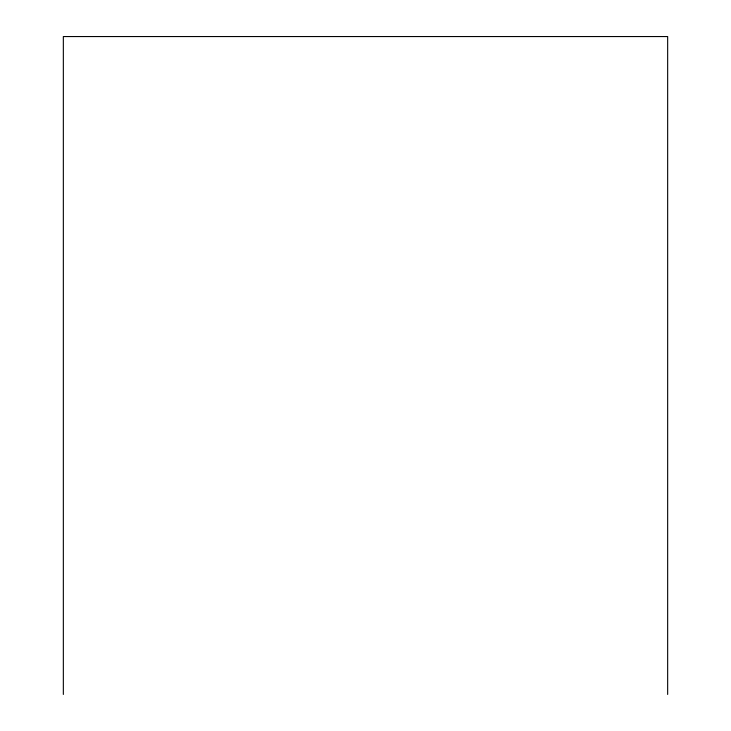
<?xml version="1.0" encoding="UTF-8"?>
<svg xmlns="http://www.w3.org/2000/svg" width="731" height="731" viewBox="0 0 731 731"><rect width="100%" height="100%" fill="white"/><g stroke="black" fill="none" stroke-linecap="round" stroke-linejoin="round"><path stroke-width="1.1" d="M667.659 694.45L667.659 36.55L63.341 36.55L63.341 694.45"/></g></svg>
